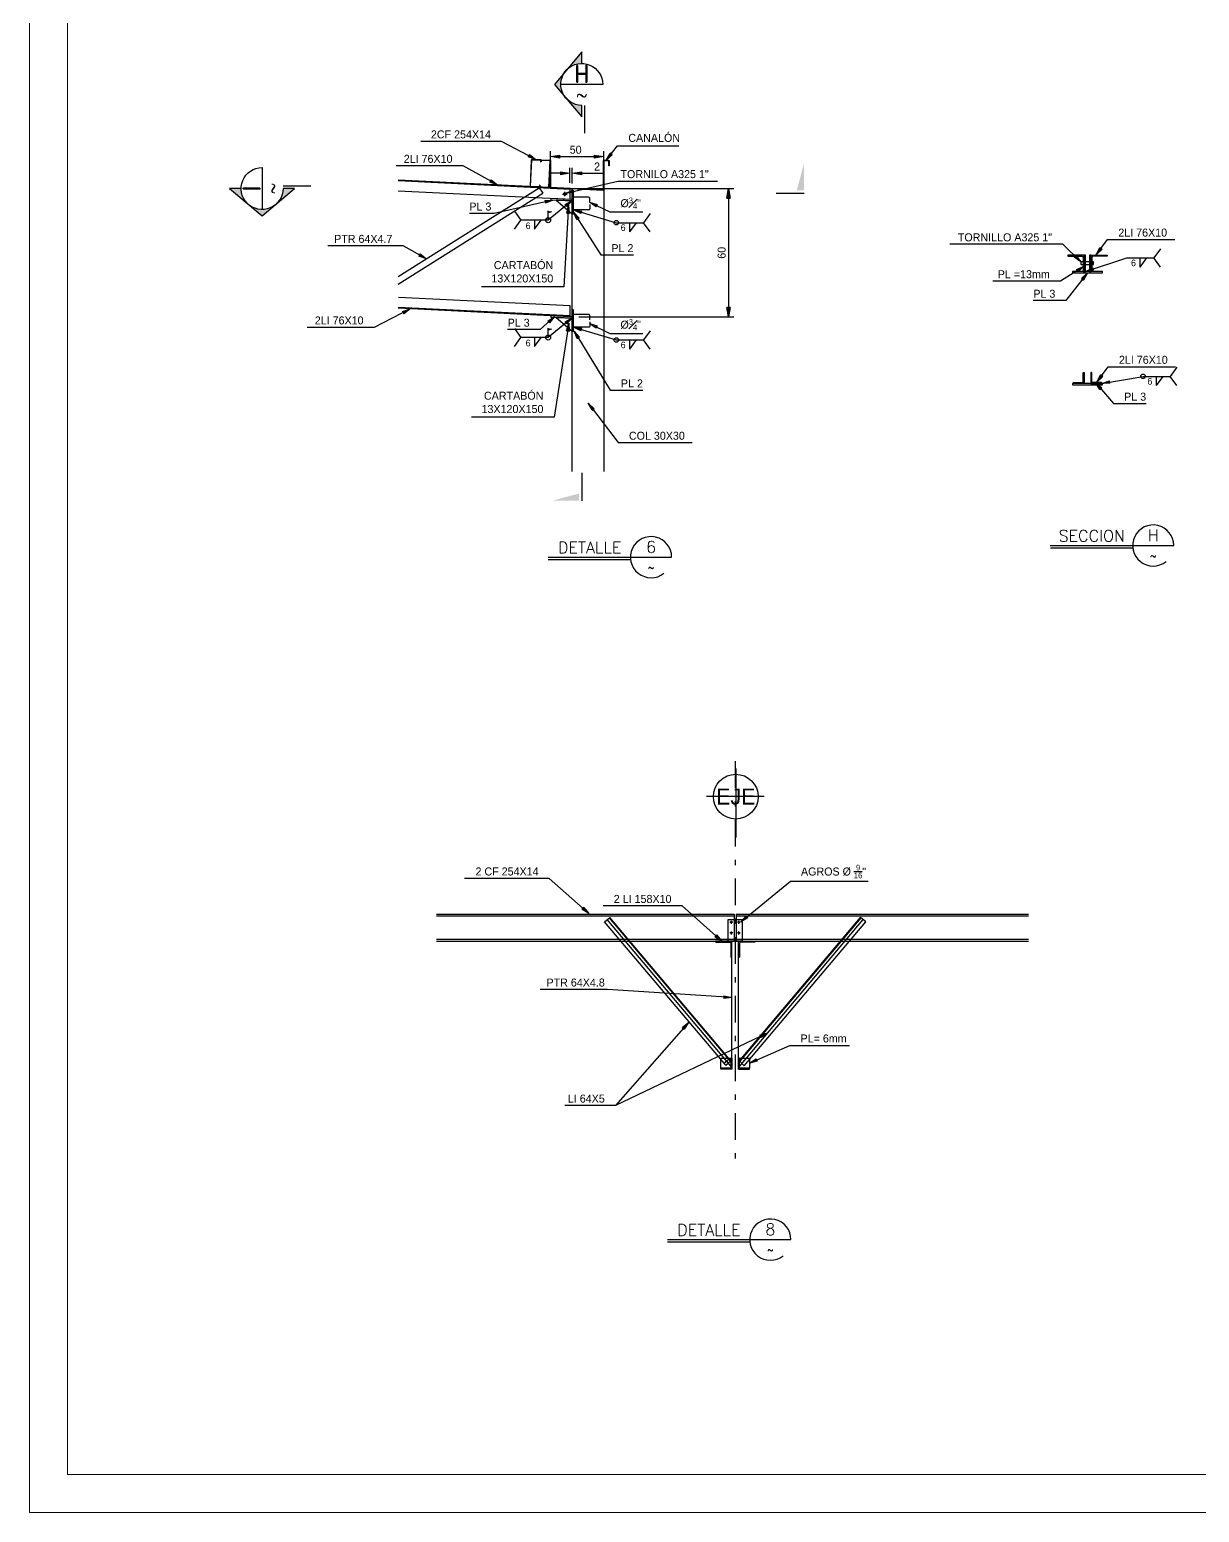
# Model space of a CAD drawing. Header units: millimetres. Extents: x 0 to 11971, y -30495 to 57.
# Drawn here: x 295.59 to 317.52, y 0 to 27.79 of the extents above; entities that cross this region are included whole.
import ezdxf
from ezdxf.enums import TextEntityAlignment as Align

# ---------------------------------------------------------------- set-up
doc = ezdxf.new("R2010")
doc.units = ezdxf.units.MM
doc.linetypes.add('DASHDOT', pattern=[1, 0.5, -0.25, 0, -0.25])
doc.linetypes.add('HIDDEN', pattern=[9.525, 6.35, -3.175])
for name, color, linetype in [('6', 7, 'Continuous'), ('ACERO', 5, 'Continuous'), ('C', 11, 'Continuous'), ('EJES', 250, 'DASHDOT'), ('lo', 2, 'HIDDEN'), ('Muro', 242, 'Continuous'), ('t', 7, 'Continuous'), ('TG', 7, 'Continuous')]:
    doc.layers.add(name, color=color, linetype=linetype)
doc.styles.add('LEROY', font='stylu.ttf')
doc.styles.add('RMD', font='romand.shx')
doc.styles.add('RMS', font='ROMANS.shx')
doc.dimstyles.new('LEROY', dxfattribs={"dimtxt": 0.15, "dimasz": 0.18, "dimexe": 0.1, "dimexo": 0.1, "dimgap": 0.05, "dimtad": 1, "dimdec": 0, "dimlfac": 100, "dimzin": 0, "dimdsep": 46, "dimtxsty": 'LEROY', "dimblk1": 'FLECHA', "dimblk2": 'FLECHA', "dimsah": 1, "dimcen": 0.2, "dimclrd": 256, "dimclre": 256, "dimclrt": 5, "dimadec": 0, "dimazin": 0, "dimtfac": 0.5, "dimtdec": 0, "dimtix": 1, "dimtofl": 0, "dimtmove": 0, "dimatfit": 3, "dimldrblk": 'FLECHA', "dimfxl": 1, "dimtolj": 1, "dimtzin": 0, "dimarcsym": 0})
doc.dimstyles.new('LEROY_CONC', dxfattribs={"dimtxt": 0.15, "dimasz": 0.15, "dimexe": 0.08, "dimexo": 0.08, "dimgap": 0.05, "dimtad": 1, "dimdec": 0, "dimlfac": 20, "dimzin": 0, "dimdsep": 46, "dimtxsty": 'LEROY', "dimblk1": 'FLECHA', "dimblk2": 'FLECHA', "dimsah": 1, "dimcen": 0.2, "dimclrd": 256, "dimclre": 256, "dimclrt": 5, "dimadec": 0, "dimazin": 0, "dimtfac": 0.5, "dimtdec": 0, "dimtix": 1, "dimtofl": 0, "dimtmove": 0, "dimatfit": 3, "dimldrblk": 'FLECHA', "dimfxl": 1, "dimtolj": 1, "dimtzin": 0, "dimarcsym": 0})

# ---------------------------------------------------------------- blocks, each defined once
blk = doc.blocks.new('EJE-VERT')
at = {"color": 15, "linetype": 'Continuous'}
for p, q in [((0, 2.163), (0, 0)), ((0.883, 1.28), (-0.909, 1.28))]:
    blk.add_line(p, q, dxfattribs=at)
blk.add_circle((0, 1.28), 0.7, dxfattribs=at)
at = {"color": 242, "style": 'LEROY'}
blk.add_attdef('EJE', text='', height=0.5, dxfattribs=at).set_placement((0, 1.28), align=Align.MIDDLE)
blk = doc.blocks.new('FLECHA')
at = {"linetype": 'Continuous'}
blk.add_hatch(color=5, dxfattribs=at).paths.add_polyline_path([(0, 0), (-1, 0.16), (-1, -0.16)])
at = {"color": 5, "linetype": 'Continuous'}
blk.add_line((-1, 0.16), (-1, -0.16), dxfattribs=at)
blk.add_lwpolyline([(-1, 0.16), (0, 0), (-1, -0.16)], dxfattribs=at)
blk = doc.blocks.new('SECCION')
at = {"layer": 'TG'}
blk.add_line((-14.29, -3.33), (28.19, -3.33), dxfattribs=at)
at = {"layer": 'TG', "const_width": 0.417}
blk.add_lwpolyline([(-14.29, -4.17), (14.07, -4.17)], dxfattribs=at)
at = {"layer": 'TG', "color": 2}
blk.add_arc((21.11, -3.33), 7.08, 0, 308.5235, dxfattribs=at)
at = {"layer": 'TG', "style": 'RMD'}
for tag, p in [('SECCION', (0, 0)), ('SECC', (21.11, 0.21))]:
    blk.add_attdef(tag, text='', height=4, dxfattribs=at).set_placement(p, align=Align.MIDDLE)
at = {"layer": 'TG', "color": 2, "style": 'RMD'}
blk.add_attdef('RF', text='', height=2, dxfattribs=at).set_placement((21.11, -6.88), align=Align.MIDDLE)
blk = doc.blocks.new('*D140')
at = {"layer": 'C', "lineweight": -2, "transparency": 16777216}
for p, q in [((305.821, 24.813), (308.79, 24.813)), ((308.69, 24.633), (308.69, 22.587)), ((305.887, 22.407), (308.79, 22.407))]:
    blk.add_line(p, q, dxfattribs=at)
at = {"layer": 'Defpoints', "color": 0, "transparency": 16777216}
for p in [(305.721, 24.813), (305.787, 22.407), (308.69, 22.407)]:
    blk.add_point(p, dxfattribs=at)
at = {"layer": 'C', "lineweight": -2, "transparency": 16777216, "xscale": 0.18, "yscale": 0.18, "zscale": 0.18}
for p, rotation in [((308.69, 24.813), 90), ((308.69, 22.407), 270)]:
    blk.add_blockref('FLECHA', p, dxfattribs=dict(at, rotation=rotation))
at = {"layer": 'C', "color": 5, "transparency": 16777216, "insert": (308.562, 23.61), "char_height": 0.15, "attachment_point": 5, "rotation": 90, "style": 'LEROY'}
blk.add_mtext('\\A1;60', dxfattribs=at)
blk = doc.blocks.new('*D141')
at = {"layer": 'C', "lineweight": -2, "transparency": 16777216}
for p, q in [((305.351, 24.948), (305.351, 25.512)), ((305.531, 25.412), (306.171, 25.412)), ((306.351, 24.891), (306.351, 25.512))]:
    blk.add_line(p, q, dxfattribs=at)
at = {"layer": 'Defpoints', "color": 0, "transparency": 16777216}
for p in [(306.351, 25.412), (305.351, 24.848), (306.351, 24.791)]:
    blk.add_point(p, dxfattribs=at)
at = {"layer": 'C', "lineweight": -2, "transparency": 16777216, "xscale": 0.18, "yscale": 0.18, "zscale": 0.18, "rotation": 180}
blk.add_blockref('FLECHA', (305.351, 25.412), dxfattribs=at)
at = {"layer": 'C', "lineweight": -2, "transparency": 16777216, "xscale": 0.18, "yscale": 0.18, "zscale": 0.18}
blk.add_blockref('FLECHA', (306.351, 25.412), dxfattribs=at)
at = {"layer": 'C', "color": 5, "transparency": 16777216, "insert": (305.825, 25.541), "char_height": 0.15, "attachment_point": 5, "style": 'LEROY'}
blk.add_mtext('\\A1;50', dxfattribs=at)
blk = doc.blocks.new('*D142')
at = {"layer": 'C', "lineweight": -2, "transparency": 16777216}
for p, q in [((305.538, 25.101), (305.358, 25.101)), ((305.718, 24.921), (305.718, 25.201)), ((305.761, 24.911), (305.761, 25.201)), ((305.941, 25.101), (306.33, 25.101))]:
    blk.add_line(p, q, dxfattribs=at)
at = {"layer": 'Defpoints', "color": 0, "transparency": 16777216}
for p in [(305.761, 25.101), (305.718, 24.821), (305.761, 24.811)]:
    blk.add_point(p, dxfattribs=at)
at = {"layer": 'C', "lineweight": -2, "transparency": 16777216, "xscale": 0.18, "yscale": 0.18, "zscale": 0.18}
blk.add_blockref('FLECHA', (305.718, 25.101), dxfattribs=at)
at = {"layer": 'C', "lineweight": -2, "transparency": 16777216, "xscale": 0.18, "yscale": 0.18, "zscale": 0.18, "rotation": 180}
blk.add_blockref('FLECHA', (305.761, 25.101), dxfattribs=at)
at = {"layer": 'C', "color": 5, "transparency": 16777216, "insert": (306.226, 25.227), "char_height": 0.15, "attachment_point": 5, "style": 'LEROY'}
blk.add_mtext('\\A1;2', dxfattribs=at)
blk = doc.blocks.new('SVI')
at = {"layer": 't'}
h = blk.add_hatch(color=256, dxfattribs=at)
h.paths.add_polyline_path([(0, 4.56), (-2.65, 1.4, -0.198912), (0, 2.5)])
h.paths.add_polyline_path([(-3.07, 0.9), (-4.88, -1.25), (-3.07, -3.4, -0.315299)])
h.paths.add_polyline_path([(0, -7.06), (0, -5, -0.198912), (-2.65, -3.9)])
blk.add_line((0.5, -5), (0.5, -10), dxfattribs=at)
blk.add_lwpolyline([(0, 2.5), (0, 4.56), (-4.88, -1.25), (0, -7.06), (0, -5, -2.414214), (3.75, -1.25), (-3.75, -1.25)], format="xyb", dxfattribs=at)
at = {"layer": 'C', "style": 'RMS'}
blk.add_attdef('~', text='', height=2, dxfattribs=at).set_placement((0, -3.12), align=Align.MIDDLE_CENTER)
at = {"layer": 't', "style": 'RMD'}
blk.add_attdef('A', text='', height=3, dxfattribs=at).set_placement((0, 0.63), align=Align.MIDDLE_CENTER)
blk = doc.blocks.new('COLA')
at = {"layer": 't'}
blk.add_line((0, 5), (0, 0), dxfattribs=at)
blk.add_solid([(0.5, 0), (0.5, 1.31), (5.38, 0)], dxfattribs=at)

msp = doc.modelspace()

# ---------------------------------------------------------------- hatches: boundary and pattern name
at = {"layer": 'C'}
h = msp.add_hatch(color=256, dxfattribs=at)
h.dxf.hatch_style = 1
h.paths.add_polyline_path([(305.3724, 24.3787), (305.3072, 24.397), (305.3072, 24.3604)])
h = msp.add_hatch(color=256, dxfattribs=at)
h.dxf.hatch_style = 1
h.paths.add_polyline_path([(305.3724, 22.1802), (305.3072, 22.1985), (305.3072, 22.1619)])

# ---------------------------------------------------------------- linework, layer by layer
at = {"color": 2}
for p, q in [((308.7371, 8.3601), (306.416, 11.1101)), ((308.7711, 11.061), (308.7169, 11.061)), ((308.7711, 10.861), (308.7169, 10.861)), ((308.744, 11.034), (308.744, 11.0881)), ((308.744, 10.834), (308.744, 10.8881)), ((308.9111, 11.061), (308.8569, 11.061)), ((308.9111, 10.861), (308.8569, 10.861)), ((308.884, 11.034), (308.884, 11.0881)), ((308.884, 10.834), (308.884, 10.8881)), ((308.8948, 8.3601), (311.216, 11.1101)), ((308.6045, 8.4188), (308.6953, 8.4934))]:
    msp.add_line(p, q, dxfattribs=at)
msp.add_circle((308.6541, 8.4596), 0.013)
at = {"layer": '6', "lineweight": 0}
for points in [[(295.5884, 57.3838), (380.9483, 57.3838), (380.9483, 0), (295.5884, 0)], [(296.2978, 56.6745), (380.2389, 56.6745), (380.2389, 0.7093), (296.2978, 0.7093)]]:
    msp.add_lwpolyline(points, close=True, dxfattribs=at)
at = {"layer": 'ACERO'}
for p, q in [((305.7213, 24.8134), (302.4999, 24.9722)), ((305.7213, 24.7974), (302.4999, 24.9562)), ((302.4999, 23.1649), (305.1426, 24.8259)), ((305.7213, 24.6091), (302.4999, 24.7679)), ((305.1426, 24.8259), (305.2064, 24.7243)), ((305.7213, 24.6091), (305.7213, 24.8134)), ((302.4999, 23.0232), (305.2064, 24.7243)), ((305.7213, 22.4264), (302.4997, 22.5852)), ((305.7213, 22.4105), (302.4999, 22.5693)), ((305.7213, 22.6147), (302.5024, 22.7734)), ((305.7213, 22.4105), (305.7213, 22.6147)), ((303.2162, 11.215), (308.796, 11.215)), ((303.2162, 11.1794), (308.796, 11.1794)), ((306.3675, 11.0691), (306.4645, 11.151)), ((308.7273, 8.4555), (306.4572, 11.1449)), ((308.7346, 8.4616), (306.4645, 11.151)), ((308.796, 11.215), (308.796, 10.707)), ((308.836, 11.215), (308.836, 10.707)), ((308.836, 11.215), (314.3133, 11.215)), ((308.836, 11.1794), (314.3133, 11.1794)), ((308.8963, 8.4604), (311.1675, 11.151)), ((308.9031, 8.4536), (311.1747, 11.1449)), ((311.2645, 11.0691), (311.1675, 11.151)), ((308.6375, 8.3797), (306.3675, 11.0691)), ((308.9863, 8.3701), (311.2645, 11.0691)), ((303.2162, 10.7426), (308.796, 10.7426)), ((303.2162, 10.707), (308.796, 10.707)), ((308.753, 8.307), (308.7528, 10.707)), ((308.836, 10.7426), (314.3133, 10.7426)), ((308.836, 10.707), (314.3133, 10.707)), ((308.8795, 8.307), (308.8792, 10.707)), ((308.6375, 8.3797), (308.7346, 8.4616)), ((308.8963, 8.4604), (308.9863, 8.3701))]:
    msp.add_line(p, q, dxfattribs=at)
at = {"layer": 'ACERO', "color": 2}
for p, q in [((305.6213, 24.6697), (305.6213, 24.7528)), ((305.5798, 24.7113), (305.6629, 24.7113))]:
    msp.add_line(p, q, dxfattribs=at)
at = {"layer": 'ACERO', "color": 3}
for points in [[(305.7613, 24.341), (305.7873, 24.341), (305.7873, 24.741), (305.7613, 24.741)], [(305.3605, 24.6007), (305.7601, 24.581), (305.7613, 24.607), (305.3618, 24.6267)], [(315.3568, 23.2587), (315.3828, 23.2587), (315.3828, 23.5627), (315.3568, 23.5627)], [(315.4578, 23.2587), (315.4838, 23.2587), (315.4838, 23.5627), (315.4578, 23.5627)], [(315.1403, 23.2327), (315.7003, 23.2327), (315.7003, 23.2587), (315.1403, 23.2587)], [(305.7613, 22.1425), (305.7873, 22.1425), (305.7873, 22.5425), (305.7613, 22.5425)], [(305.3605, 22.4022), (305.7601, 22.3825), (305.7613, 22.4085), (305.3618, 22.4282)], [(315.1403, 21.1367), (315.7003, 21.1367), (315.7003, 21.1627), (315.1403, 21.1627)], [(308.684, 11.111), (308.944, 11.111), (308.944, 10.707), (308.684, 10.707)], [(308.753, 8.3229), (308.5493, 8.3229), (308.5493, 8.511), (308.753, 8.511)], [(309.083, 8.3229), (308.8792, 8.3229), (308.8792, 8.511), (309.083, 8.511)]]:
    msp.add_lwpolyline(points, close=True, dxfattribs=at)
for points in [[(305.7613, 24.581), (305.4604, 24.5958), (305.7613, 24.341), (305.7613, 24.581)], [(305.7613, 22.3825), (305.4604, 22.3973), (305.7613, 22.1425), (305.7613, 22.3825)]]:
    msp.add_lwpolyline(points, dxfattribs=at)
at = {"layer": 'ACERO', "color": 2}
for points in [[(306.0873, 24.5507), (306.0873, 24.6307, 0.4142136), (306.0673, 24.6507), (305.7873, 24.6507)], [(306.0873, 24.5129), (306.0873, 24.4329, -0.4142136), (306.0673, 24.4129), (305.7873, 24.4129)], [(306.0873, 22.3522), (306.0873, 22.4322, 0.4142136), (306.0673, 22.4522), (305.7873, 22.4522)], [(306.0873, 22.3144), (306.0873, 22.2344, -0.4142136), (306.0673, 22.2144), (305.7873, 22.2144)]]:
    msp.add_lwpolyline(points, format="xyb", dxfattribs=at)
at = {"layer": 'ACERO'}
for points in [[(315.3377, 23.5246), (315.3377, 23.2682, 0.4142136), (315.3472, 23.2587), (315.3568, 23.2587), (315.3568, 23.5627), (315.0528, 23.5627), (315.0528, 23.5532, 0.4142136), (315.0623, 23.5436), (315.3186, 23.5436, -0.4142136)], [(315.5028, 23.5246), (315.5028, 23.2682, -0.4142136), (315.4933, 23.2587), (315.4838, 23.2587), (315.4838, 23.5627), (315.7878, 23.5627), (315.7878, 23.5532, -0.4142136), (315.7782, 23.5436), (315.5219, 23.5436, 0.4142136)], [(315.3411, 21.3588, -0.4142136), (315.3491, 21.3667), (315.357, 21.3667), (315.357, 21.1627), (315.153, 21.1627), (315.153, 21.1706, -0.4142136), (315.161, 21.1786), (315.3253, 21.1786, 0.4142136), (315.3411, 21.1945)], [(315.4994, 21.3588, 0.4142136), (315.4914, 21.3667), (315.4835, 21.3667), (315.4835, 21.1627), (315.6875, 21.1627), (315.6875, 21.1706, 0.4142136), (315.6795, 21.1786), (315.5152, 21.1786, -0.4142136), (315.4994, 21.1945)], [(308.7334, 10.6689), (308.7334, 10.4126, 0.4142136), (308.743, 10.403), (308.7525, 10.403), (308.7525, 10.707), (308.4485, 10.707), (308.4485, 10.6975, 0.4142136), (308.458, 10.688), (308.7144, 10.688, -0.4142136)], [(308.8986, 10.6689), (308.8986, 10.4126, -0.4142136), (308.889, 10.403), (308.8795, 10.403), (308.8795, 10.707), (309.1835, 10.707), (309.1835, 10.6975, -0.4142136), (309.174, 10.688), (308.9176, 10.688, 0.4142136)], [(308.7371, 8.5031, -0.4142136), (308.7451, 8.511), (308.753, 8.511), (308.753, 8.307), (308.549, 8.307), (308.549, 8.315, -0.4142136), (308.557, 8.3229), (308.7213, 8.3229, 0.4142136), (308.7371, 8.3388)], [(308.8951, 8.5031, 0.4142136), (308.8872, 8.511), (308.8792, 8.511), (308.8792, 8.307), (309.0832, 8.307), (309.0832, 8.315, 0.4142136), (309.0753, 8.3229), (308.911, 8.3229, -0.4142136), (308.8951, 8.3388)]]:
    msp.add_lwpolyline(points, format="xyb", close=True, dxfattribs=at)
at = {"layer": 'ACERO', "color": 6}
msp.add_lwpolyline([(315.5337, 23.3873), (315.5337, 23.4373), (315.2937, 23.4373), (315.2937, 23.3873)], close=True, dxfattribs=at)
at = {"layer": 'ACERO'}
for centre, radius in [((305.6213, 24.7113), 0.025), ((308.744, 11.061), 0.013), ((308.744, 10.861), 0.013), ((308.884, 11.061), 0.013), ((308.884, 10.861), 0.013)]:
    msp.add_circle(centre, radius, dxfattribs=at)
at = {"layer": 'C'}
for p, q in [((304.6755, 24.3906), (304.7986, 24.2201)), ((304.6755, 24.0497), (304.7986, 24.2201)), ((305.053, 24.2201), (305.053, 24.0497)), ((305.053, 24.0497), (305.1761, 24.2201)), ((305.3072, 24.2202), (305.3072, 24.397)), ((305.3724, 24.3787), (305.3072, 24.3604)), ((307.2191, 24.3443), (307.0959, 24.1738)), ((306.8415, 24.0034), (306.8415, 24.1738)), ((306.8415, 24.0034), (306.9646, 24.1738)), ((307.2191, 24.0034), (307.0959, 24.1738)), ((316.7869, 23.6829), (316.6637, 23.5125)), ((316.4093, 23.342), (316.4093, 23.5125)), ((316.4093, 23.342), (316.5324, 23.5125)), ((316.7869, 23.342), (316.6637, 23.5125)), ((304.6755, 22.1921), (304.7986, 22.0216)), ((304.6755, 21.8512), (304.7986, 22.0216)), ((305.053, 22.0216), (305.053, 21.8512)), ((305.053, 21.8512), (305.1761, 22.0216)), ((305.3072, 22.0217), (305.3072, 22.1985)), ((305.3724, 22.1802), (305.3072, 22.1619)), ((306.8415, 21.8049), (306.8415, 21.9753)), ((306.8415, 21.8049), (306.9646, 21.9753)), ((307.2191, 22.1458), (307.0959, 21.9753)), ((307.2191, 21.8049), (307.0959, 21.9753)), ((317.0943, 21.4635), (316.9712, 21.293)), ((316.7167, 21.1226), (316.7167, 21.293)), ((316.7167, 21.1226), (316.8399, 21.293)), ((317.0943, 21.1226), (316.9712, 21.293))]:
    msp.add_line(p, q, dxfattribs=at)
for centre, radius in [((305.3074, 24.2201), 0.0468), ((306.5871, 24.1738), 0.0426), ((305.3074, 22.0216), 0.0468), ((306.5871, 21.9753), 0.0426), ((316.4623, 21.293), 0.0426)]:
    msp.add_circle(centre, radius, dxfattribs=at)
at = {"layer": 'EJES'}
msp.add_line((308.816, 14.0807), (308.816, 6.4598), dxfattribs=at)
at = {"layer": 'Muro'}
for p, q in [((305.7613, 19.5114), (305.7613, 24.8114)), ((306.3613, 24.7818), (305.7613, 24.8114)), ((306.3613, 19.5114), (306.3613, 24.7818))]:
    msp.add_line(p, q, dxfattribs=at)
for points in [[(304.9958, 25.353), (304.9712, 24.8552, 0.4142136), (304.9758, 24.8501), (305.1438, 24.8419, 0.4142136), (305.1488, 24.8464), (305.1503, 24.8772), (305.1465, 24.8774), (305.1452, 24.8504, -0.4142136), (305.1402, 24.8458), (304.9798, 24.8537, -0.4142136), (304.9752, 24.8588), (304.9994, 25.349, -0.4142136), (305.0044, 25.3535), (305.1648, 25.3456, -0.4142136), (305.1694, 25.3406), (305.168, 25.3136), (305.1718, 25.3135), (305.1733, 25.3442, 0.4142136), (305.1688, 25.3492), (305.0008, 25.3575, 0.4142136)], [(305.3509, 25.3355), (305.3264, 24.8377, -0.4142136), (305.3214, 24.8331), (305.1534, 24.8414, -0.4142136), (305.1488, 24.8464), (305.1503, 24.8772), (305.1541, 24.877), (305.1528, 24.85, 0.4142136), (305.1573, 24.845), (305.3177, 24.8371, 0.4142136), (305.3228, 24.8416), (305.3469, 25.3319, 0.4142136), (305.3424, 25.3369), (305.182, 25.3448, 0.4142136), (305.1769, 25.3402), (305.1756, 25.3133), (305.1718, 25.3135), (305.1733, 25.3442, -0.4142136), (305.1784, 25.3488), (305.3464, 25.3405, -0.4142136)], [(306.4464, 25.3423, -0.4142136), (306.4512, 25.3375), (306.4511, 25.2423), (306.4473, 25.2423), (306.4474, 25.3337, 0.4142136), (306.4426, 25.3385), (306.356, 25.3386, 0.4142136), (306.3512, 25.3338), (306.3511, 24.7874, -0.4286599), (306.346, 24.7826), (305.3556, 24.8314, -0.3999133), (305.3511, 24.8362), (305.3512, 25.3406), (305.355, 25.3406), (305.3549, 24.8398, 0.3999133), (305.3594, 24.835), (306.3422, 24.7866, 0.4286599), (306.3473, 24.7914), (306.3474, 25.3376, -0.4142136), (306.3522, 25.3424)]]:
    msp.add_lwpolyline(points, format="xyb", close=True, dxfattribs=at)

# ---------------------------------------------------------------- block references
at = {"layer": 'C', "xscale": 0.1047946327124414, "yscale": 0.1047946327124414, "zscale": 0.1047946327124414, "rotation": 90.00000000000001}
msp.add_blockref('COLA', (310.1074, 24.7299), dxfattribs=at)
at = {"layer": 'C', "xscale": -0.1047946327124414, "yscale": 0.1047946327124414, "zscale": 0.1047946327124414}
msp.add_blockref('COLA', (305.9423, 18.9604), dxfattribs=at)
at = {"layer": 'C', "xscale": 0.05452595733319215, "yscale": 0.05452595733319215, "zscale": 0.05452595733319215}
for p, values in [((306.0874, 18.0853), {'SECCION': 'DETALLE', 'SECC': '6', 'RF': '~'}), ((308.3234, 5.2936), {'SECCION': 'DETALLE', 'SECC': '8', 'RF': '~'})]:
    msp.add_blockref('SECCION', p, dxfattribs=at).add_auto_attribs(values)
at = {"layer": 'EJES', "xscale": 0.599999999999909, "yscale": 0.599999999999909, "zscale": 0.599999999999909}
msp.add_blockref('EJE-VERT', (308.826, 12.6479), dxfattribs=at).add_auto_attribs({'EJE': 'EJE'})
at = {"layer": 'lo'}
for name, p, xscale, yscale, zscale, values in [('SVI', (305.9392, 26.8972), 0.1047946327124414, 0.1047946327124414, 0.1047946327124414, {'A': 'H', '~': '~'}), ('SECCION', (315.5015, 18.3042), 0.05452595733319215, 0.05452595733319215, 0.05452595733319215, {'SECCION': 'SECCION', 'SECC': 'H', 'RF': '~'})]:
    msp.add_blockref(name, p, dxfattribs=dict(at, xscale=xscale, yscale=yscale, zscale=zscale)).add_auto_attribs(values)
at = {"layer": 'lo', "xscale": 0.1047946327124414, "yscale": 0.1047946327124414, "zscale": 0.1047946327124414, "rotation": 90}
msp.add_blockref('SVI', (299.8149, 24.8147), dxfattribs=at).add_auto_attribs({'A': 'I', '~': '~'})

# ---------------------------------------------------------------- texts
at = {"layer": 'C', "color": 5, "style": 'LEROY'}
for p in [(304.8866, 24.0538, 0), (306.6682, 24.0191, 0), (316.236, 23.3578, 0), (304.8866, 21.8553, 0), (306.6682, 21.8206, 0), (316.5434, 21.1383, 0)]:
    msp.add_text('6', height=0.125, dxfattribs=at).set_placement(p)
at = {"layer": 'C', "char_height": 0.15, "style": 'LEROY'}
for s, insert, width, attachment_point in [('{\\C5;2CF 254X14}', (304.2372, 25.8278), 2.6345, 6), ('{\\C5;CANALÓN}', (306.8118, 25.7628), 2.6345, 4), ('{\\C5;2LI 76X10}', (303.5159, 25.3698), 2.6345, 6), ('{\\C5;TORNILO A325 1"}', (306.6647, 25.0832), 2.6345, 4), ('{\\C5;PL 3}', (304.2449, 24.4756), 2.6345, 6), ('\\A1;{\\C5;%%C\\H0.7x;\\S3#4;\\H1.4286x;"}', (306.6647, 24.5394), 2.6345, 4), ('{\\C5;PTR 64X4.7}', (302.3892, 23.8694), 2.6345, 6), ('{\\C5;TORNILLO A325 1"}', (314.7555, 23.8984), 2.6345, 6), ('{\\C5;2LI 76X10}', (315.998, 23.987), 2.6345, 4), ('{\\C5;PL 2}', (306.4943, 23.6965), 2.6345, 4), ('{\\C5;CARTABÓN\\P13X120X150}', (305.4049, 23.2524), 2.6345, 6), ('{\\C5;PL =13mm}', (314.7134, 23.2072), 2.6345, 6), ('{\\C5;PL 3}', (314.8173, 22.8411), 2.6345, 6), ('{\\C5;2LI 76X10}', (301.8484, 22.3408), 2.6345, 6), ('{\\C5;PL 3}', (304.9622, 22.2981), 2.6345, 6), ('\\A1;{\\C5;%%C\\H0.7x;\\S3#4;\\H1.4286x;"}', (306.6647, 22.2632), 2.6345, 4), ('{\\C5;2LI 76X10}', (316.0099, 21.6029), 2.6345, 4), ('{\\C5;PL 2}', (306.673, 21.1619), 2.6345, 4), ('{\\C5;CARTABÓN\\P13X120X150}', (305.2201, 20.8049), 2.6345, 6), ('{\\C5;PL 3}', (316.1071, 20.9121), 2.6345, 4), ('{\\C5;COL 30X30}', (306.8231, 20.1795), 2.6345, 4), ('{\\C5;2 CF 254X14}', (305.1296, 12.0119), 5.269, 6), ('\\A1;{\\C5;AGROS %%C \\H0.7x;\\S9/16;\\H1.4286x;" }', (310.0494, 12.0119), 5.269, 4), ('{\\C5;2 LI 158X10}', (307.6212, 11.497), 5.269, 6), ('{\\C5;PTR 64X4.8}', (306.3704, 9.9302), 5.269, 6), ('\\A1;{\\C5;PL= 6mm}', (310.041, 8.8815), 5.269, 4), ('{\\C5;LI 64X5}', (306.3704, 7.7543), 5.269, 6)]:
    msp.add_mtext(s, dxfattribs=dict(at, insert=insert, width=width, attachment_point=attachment_point))

# ---------------------------------------------------------------- dimensions: what is measured, and where the dimension line sits
at = {"layer": 'C'}
for base, p1, p2, picture, middle in [((306.3511, 25.4122), (305.3511, 24.8478), (306.3511, 24.7914), '*D141', (305.8253, 25.4122)), ((305.7613, 25.1008), (305.7175, 24.8213), (305.7613, 24.8114), '*D142', (306.2256, 25.1008))]:
    dim = msp.add_linear_dim(base=base, p1=p1, p2=p2, dimstyle='LEROY', override={"dimlfac": 50, "dimfxl": 0.1}, dxfattribs=at)
    dim.commit()
    dim.dimension.update_dxf_attribs({"geometry": picture, "text_midpoint": middle, "dimtype": 160})
dim = msp.add_linear_dim(base=(308.69, 22.4072), p1=(305.7213, 24.8134), p2=(305.7873, 22.4072), angle=90, text='60', dimstyle='LEROY', override={"dimlfac": 50, "dimfxl": 0.1}, dxfattribs=at)
dim.commit()
dim.dimension.update_dxf_attribs({"geometry": '*D140', "text_midpoint": (308.5616, 23.6103)})

# ---------------------------------------------------------------- leaders
at = {"layer": 'C', "annotation_type": 0, "has_hookline": 1}
for points, hookline_direction, text_width in [([(305.0797, 25.3589), (304.4372, 25.6988), (304.2872, 25.6988)], 1, 1.3133), ([(306.3982, 25.3447), (306.6118, 25.6118), (306.7618, 25.6118)], 0, 0.9463), ([(304.3573, 24.8806), (303.7159, 25.2389), (303.5659, 25.2389)], 1, 1.0591), ([(305.6404, 24.7275), (306.6147, 24.9543)], 0, 1.8183), ([(305.3988, 24.5989), (304.2949, 24.3479)], 1, 0.4126), ([(305.6904, 24.4996), (305.6049, 22.9747), (305.4549, 22.9747)], 1, 1.3476), ([(306.0818, 24.5601), (306.4647, 24.3753), (306.6147, 24.3753)], 0, 0.4216), ([(305.7873, 24.3726), (306.2943, 23.5693), (306.4443, 23.5693)], 0, 0.4134), ([(303.0286, 23.4973), (302.5892, 23.7389), (302.4392, 23.7389)], 1, 1.2076), ([(315.2937, 23.4373), (314.9555, 23.7695), (314.8055, 23.7695)], 1, 1.9162), ([(315.5845, 23.5688), (315.798, 23.8561), (315.948, 23.8561)], 0, 1.0591), ([(315.3568, 23.357), (314.9134, 23.0796), (314.7634, 23.0796)], 1, 1.0688), ([(315.4203, 23.2327), (315.0173, 22.7134), (314.8673, 22.7134)], 1, 0.4126), ([(302.7247, 22.5582), (302.0484, 22.2099), (301.8984, 22.2099)], 1, 1.0591), ([(305.6996, 22.2933), (305.4201, 20.5273), (305.2701, 20.5273)], 1, 1.3476), ([(305.4272, 22.4151), (305.1622, 22.1704), (305.0122, 22.1704)], 1, 0.4126), ([(306.0818, 22.2839), (306.4647, 22.099), (306.6147, 22.099)], 0, 0.4216), ([(305.796, 22.1425), (306.473, 21.0346), (306.623, 21.0346)], 0, 0.4134), ([(315.5964, 21.1847), (315.8099, 21.472), (315.9599, 21.472)], 0, 1.0591), ([(315.5719, 21.1786), (315.9071, 20.7844), (316.0571, 20.7844)], 0, 0.4126), ([(306.0614, 20.7924), (306.6231, 20.0511), (306.7731, 20.0511)], 0, 1.1827), ([(306.0711, 11.222), (305.3296, 11.8829), (305.1796, 11.8829)], 1, 1.3878), ([(308.9216, 11.068), (309.8494, 11.8309), (309.9994, 11.8309)], 0, 1.2621), ([(308.5627, 10.707), (307.8212, 11.3682), (307.6712, 11.3682)], 1, 1.2825), ([(308.7529, 9.6488), (306.4204, 9.8017)], 1, 1.2103), ([(307.9389, 9.1841), (306.5704, 7.6259), (306.4204, 7.6259)], 1, 0.7501), ([(309.083, 8.417), (309.841, 8.7537), (309.991, 8.7537)], 0, 0.9199)]:
    msp.add_leader(points, dimstyle='LEROY_CONC', dxfattribs=dict(at, hookline_direction=hookline_direction, text_width=text_width))
at = {"layer": 'C'}
for points in [[(305.7613, 24.5884), (305.3074, 24.2201), (304.7986, 24.2201)], [(305.7873, 24.4129), (306.5871, 24.1738), (307.0959, 24.1738)], [(315.3828, 23.2587), (316.1549, 23.5125), (316.6637, 23.5125)], [(305.7613, 22.3899), (305.3074, 22.0216), (304.7986, 22.0216)], [(305.7873, 22.2144), (306.5871, 21.9753), (307.0959, 21.9753)], [(315.6875, 21.1627), (316.4623, 21.293), (316.9712, 21.293)], [(309.4249, 8.9885), (306.5704, 7.6259)]]:
    msp.add_leader(points, dimstyle='LEROY_CONC', dxfattribs=at)

doc.saveas('drawing.dxf')
